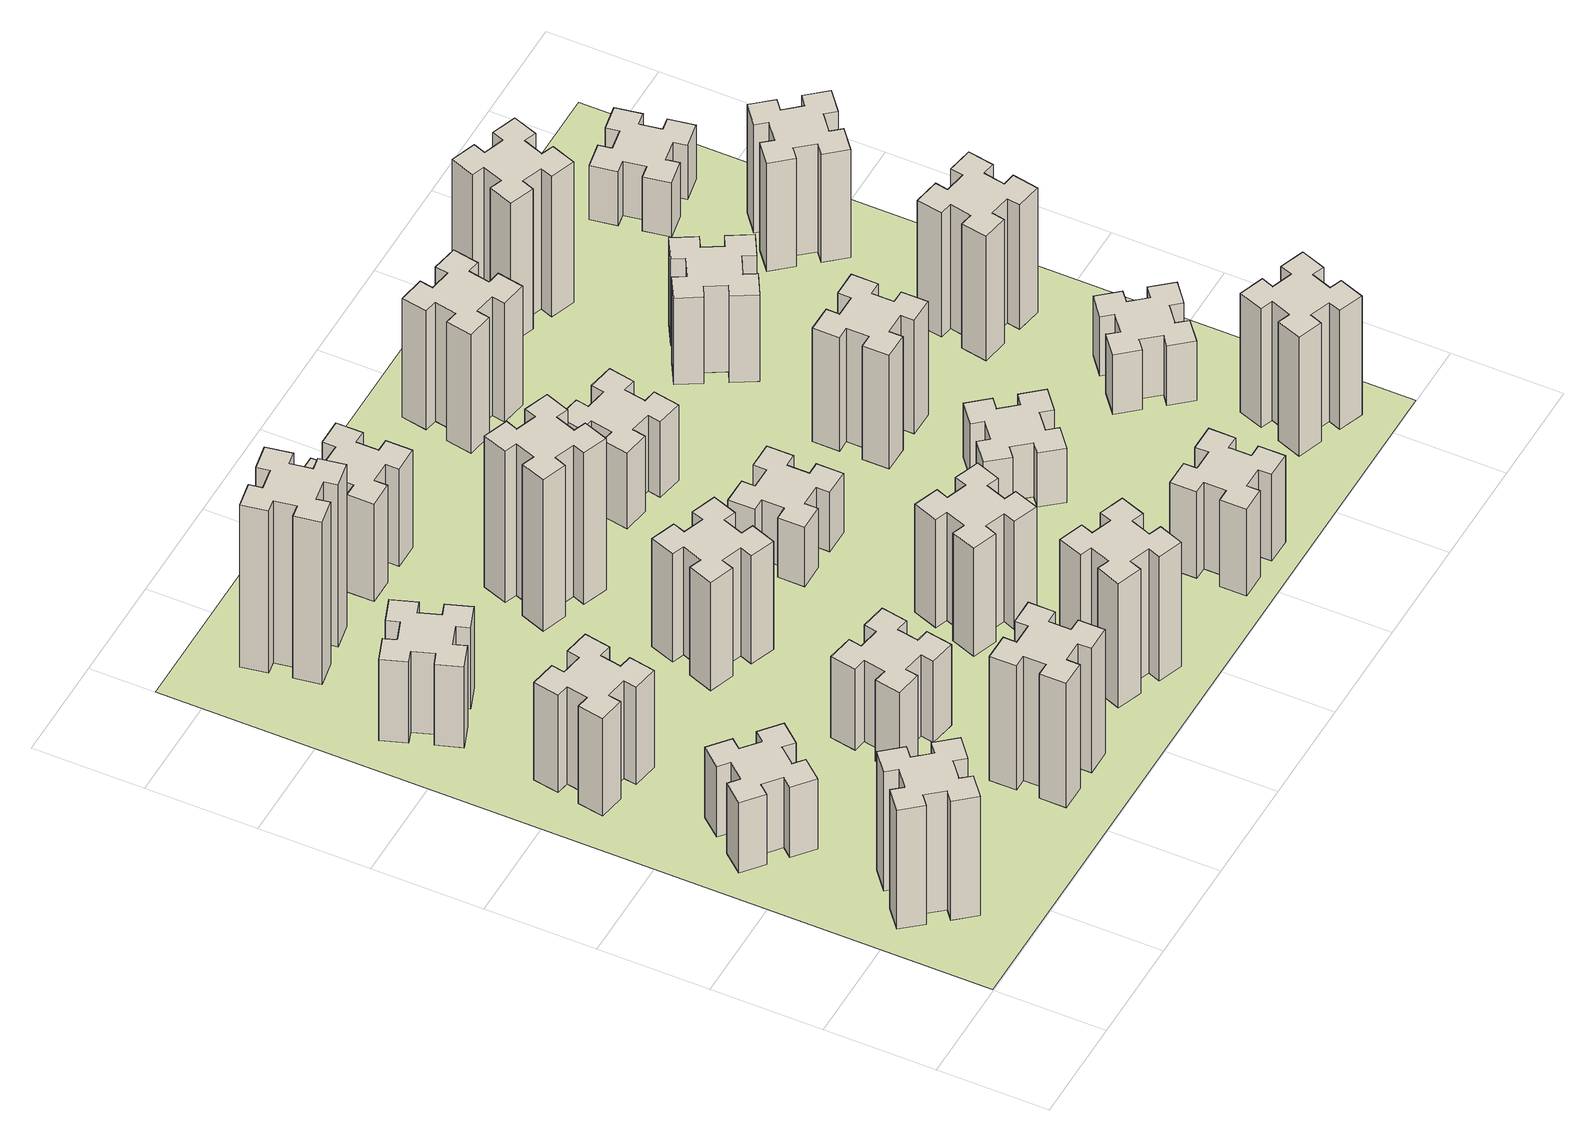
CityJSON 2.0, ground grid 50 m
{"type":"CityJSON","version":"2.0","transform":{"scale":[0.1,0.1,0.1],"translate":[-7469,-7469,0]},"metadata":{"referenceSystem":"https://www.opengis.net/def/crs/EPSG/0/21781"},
"CityObjects":{
"building1":{"type":"Building","attributes":{"class":"1000","function":"1000","usage":"1000","yearOfConstruction":2016,"roofType":"1000","measuredHeight":66,"storeysAboveGround":30,"storeysBelowGround":0},"geometry":[{"type":"Solid","lod":"1","boundaries":[[[[0,1,2,3,4,5,6,7,8,9,10,11,12,13,14,15,16,17,18,19]],[[17,16,20,21]],[[16,15,22,20]],[[15,14,23,22]],[[14,13,24,23]],[[13,12,25,24]],[[12,11,26,25]],[[11,10,27,26]],[[10,9,28,27]],[[9,8,29,28]],[[8,7,30,29]],[[7,6,31,30]],[[6,5,32,31]],[[5,4,33,32]],[[4,3,34,33]],[[3,2,35,34]],[[2,1,36,35]],[[1,0,37,36]],[[0,19,38,37]],[[19,18,39,38]],[[18,17,21,39]],[[24,25,26,27,28,29,30,31,32,33,34,35,36,37,38,39,21,20,22,23]]]]}]},
"building2":{"type":"Building","attributes":{"class":"1000","function":"1000","usage":"1000","yearOfConstruction":2016,"roofType":"1000","measuredHeight":39,"storeysAboveGround":30,"storeysBelowGround":0},"geometry":[{"type":"Solid","lod":"1","boundaries":[[[[40,41,42,43,44,45,46,47,48,49,50,51,52,53,54,55,56,57,58,59]],[[57,56,60,61]],[[56,55,62,60]],[[55,54,63,62]],[[54,53,64,63]],[[53,52,65,64]],[[52,51,66,65]],[[51,50,67,66]],[[50,49,68,67]],[[49,48,69,68]],[[48,47,70,69]],[[47,46,71,70]],[[46,45,72,71]],[[45,44,73,72]],[[44,43,74,73]],[[43,42,75,74]],[[42,41,76,75]],[[41,40,77,76]],[[40,59,78,77]],[[59,58,79,78]],[[58,57,61,79]],[[64,65,66,67,68,69,70,71,72,73,74,75,76,77,78,79,61,60,62,63]]]]}]},
"building3":{"type":"Building","attributes":{"class":"1000","function":"1000","usage":"1000","yearOfConstruction":2016,"roofType":"1000","measuredHeight":54,"storeysAboveGround":30,"storeysBelowGround":0},"geometry":[{"type":"Solid","lod":"1","boundaries":[[[[80,81,82,83,84,85,86,87,88,89,90,91,92,93,94,95,96,97,98,99]],[[97,96,100,101]],[[96,95,102,100]],[[95,94,103,102]],[[94,93,104,103]],[[93,92,105,104]],[[92,91,106,105]],[[91,90,107,106]],[[90,89,108,107]],[[89,88,109,108]],[[88,87,110,109]],[[87,86,111,110]],[[86,85,112,111]],[[85,84,113,112]],[[84,83,114,113]],[[83,82,115,114]],[[82,81,116,115]],[[81,80,117,116]],[[80,99,118,117]],[[99,98,119,118]],[[98,97,101,119]],[[104,105,106,107,108,109,110,111,112,113,114,115,116,117,118,119,101,100,102,103]]]]}]},
"building4":{"type":"Building","attributes":{"class":"1000","function":"1000","usage":"1000","yearOfConstruction":2016,"roofType":"1000","measuredHeight":45,"storeysAboveGround":30,"storeysBelowGround":0},"geometry":[{"type":"Solid","lod":"1","boundaries":[[[[120,121,122,123,124,125,126,127,128,129,130,131,132,133,134,135,136,137,138,139]],[[137,136,140,141]],[[136,135,142,140]],[[135,134,143,142]],[[134,133,144,143]],[[133,132,145,144]],[[132,131,146,145]],[[131,130,147,146]],[[130,129,148,147]],[[129,128,149,148]],[[128,127,150,149]],[[127,126,151,150]],[[126,125,152,151]],[[125,124,153,152]],[[124,123,154,153]],[[123,122,155,154]],[[122,121,156,155]],[[121,120,157,156]],[[120,139,158,157]],[[139,138,159,158]],[[138,137,141,159]],[[144,145,146,147,148,149,150,151,152,153,154,155,156,157,158,159,141,140,142,143]]]]}]},
"building5":{"type":"Building","attributes":{"class":"1000","function":"1000","usage":"1000","yearOfConstruction":2016,"roofType":"1000","measuredHeight":69,"storeysAboveGround":30,"storeysBelowGround":0},"geometry":[{"type":"Solid","lod":"1","boundaries":[[[[160,161,162,163,164,165,166,167,168,169,170,171,172,173,174,175,176,177,178,179]],[[177,176,180,181]],[[176,175,182,180]],[[175,174,183,182]],[[174,173,184,183]],[[173,172,185,184]],[[172,171,186,185]],[[171,170,187,186]],[[170,169,188,187]],[[169,168,189,188]],[[168,167,190,189]],[[167,166,191,190]],[[166,165,192,191]],[[165,164,193,192]],[[164,163,194,193]],[[163,162,195,194]],[[162,161,196,195]],[[161,160,197,196]],[[160,179,198,197]],[[179,178,199,198]],[[178,177,181,199]],[[184,185,186,187,188,189,190,191,192,193,194,195,196,197,198,199,181,180,182,183]]]]}]},
"building6":{"type":"Building","attributes":{"class":"1000","function":"1000","usage":"1000","yearOfConstruction":2016,"roofType":"1000","measuredHeight":45,"storeysAboveGround":30,"storeysBelowGround":0},"geometry":[{"type":"Solid","lod":"1","boundaries":[[[[200,201,202,203,204,205,206,207,208,209,210,211,212,213,214,215,216,217,218,219]],[[217,216,220,221]],[[216,215,222,220]],[[215,214,223,222]],[[214,213,224,223]],[[213,212,225,224]],[[212,211,226,225]],[[211,210,227,226]],[[210,209,228,227]],[[209,208,229,228]],[[208,207,230,229]],[[207,206,231,230]],[[206,205,232,231]],[[205,204,233,232]],[[204,203,234,233]],[[203,202,235,234]],[[202,201,236,235]],[[201,200,237,236]],[[200,219,238,237]],[[219,218,239,238]],[[218,217,221,239]],[[224,225,226,227,228,229,230,231,232,233,234,235,236,237,238,239,221,220,222,223]]]]}]},
"building7":{"type":"Building","attributes":{"class":"1000","function":"1000","usage":"1000","yearOfConstruction":2016,"roofType":"1000","measuredHeight":90,"storeysAboveGround":30,"storeysBelowGround":0},"geometry":[{"type":"Solid","lod":"1","boundaries":[[[[240,241,242,243,244,245,246,247,248,249,250,251,252,253,254,255,256,257,258,259]],[[257,256,260,261]],[[256,255,262,260]],[[255,254,263,262]],[[254,253,264,263]],[[253,252,265,264]],[[252,251,266,265]],[[251,250,267,266]],[[250,249,268,267]],[[249,248,269,268]],[[248,247,270,269]],[[247,246,271,270]],[[246,245,272,271]],[[245,244,273,272]],[[244,243,274,273]],[[243,242,275,274]],[[242,241,276,275]],[[241,240,277,276]],[[240,259,278,277]],[[259,258,279,278]],[[258,257,261,279]],[[264,265,266,267,268,269,270,271,272,273,274,275,276,277,278,279,261,260,262,263]]]]}]},
"building8":{"type":"Building","attributes":{"class":"1000","function":"1000","usage":"1000","yearOfConstruction":2016,"roofType":"1000","measuredHeight":60,"storeysAboveGround":30,"storeysBelowGround":0},"geometry":[{"type":"Solid","lod":"1","boundaries":[[[[280,281,282,283,284,285,286,287,288,289,290,291,292,293,294,295,296,297,298,299]],[[297,296,300,301]],[[296,295,302,300]],[[295,294,303,302]],[[294,293,304,303]],[[293,292,305,304]],[[292,291,306,305]],[[291,290,307,306]],[[290,289,308,307]],[[289,288,309,308]],[[288,287,310,309]],[[287,286,311,310]],[[286,285,312,311]],[[285,284,313,312]],[[284,283,314,313]],[[283,282,315,314]],[[282,281,316,315]],[[281,280,317,316]],[[280,299,318,317]],[[299,298,319,318]],[[298,297,301,319]],[[304,305,306,307,308,309,310,311,312,313,314,315,316,317,318,319,301,300,302,303]]]]}]},
"building9":{"type":"Building","attributes":{"class":"1000","function":"1000","usage":"1000","yearOfConstruction":2016,"roofType":"1000","measuredHeight":69,"storeysAboveGround":30,"storeysBelowGround":0},"geometry":[{"type":"Solid","lod":"1","boundaries":[[[[320,321,322,323,324,325,326,327,328,329,330,331,332,333,334,335,336,337,338,339]],[[337,336,340,341]],[[336,335,342,340]],[[335,334,343,342]],[[334,333,344,343]],[[333,332,345,344]],[[332,331,346,345]],[[331,330,347,346]],[[330,329,348,347]],[[329,328,349,348]],[[328,327,350,349]],[[327,326,351,350]],[[326,325,352,351]],[[325,324,353,352]],[[324,323,354,353]],[[323,322,355,354]],[[322,321,356,355]],[[321,320,357,356]],[[320,339,358,357]],[[339,338,359,358]],[[338,337,341,359]],[[344,345,346,347,348,349,350,351,352,353,354,355,356,357,358,359,341,340,342,343]]]]}]},
"building10":{"type":"Building","attributes":{"class":"1000","function":"1000","usage":"1000","yearOfConstruction":2016,"roofType":"1000","measuredHeight":84,"storeysAboveGround":30,"storeysBelowGround":0},"geometry":[{"type":"Solid","lod":"1","boundaries":[[[[360,361,362,363,364,365,366,367,368,369,370,371,372,373,374,375,376,377,378,379]],[[377,376,380,381]],[[376,375,382,380]],[[375,374,383,382]],[[374,373,384,383]],[[373,372,385,384]],[[372,371,386,385]],[[371,370,387,386]],[[370,369,388,387]],[[369,368,389,388]],[[368,367,390,389]],[[367,366,391,390]],[[366,365,392,391]],[[365,364,393,392]],[[364,363,394,393]],[[363,362,395,394]],[[362,361,396,395]],[[361,360,397,396]],[[360,379,398,397]],[[379,378,399,398]],[[378,377,381,399]],[[384,385,386,387,388,389,390,391,392,393,394,395,396,397,398,399,381,380,382,383]]]]}]},
"building11":{"type":"Building","attributes":{"class":"1000","function":"1000","usage":"1000","yearOfConstruction":2016,"roofType":"1000","measuredHeight":54,"storeysAboveGround":30,"storeysBelowGround":0},"geometry":[{"type":"Solid","lod":"1","boundaries":[[[[400,401,402,403,404,405,406,407,408,409,410,411,412,413,414,415,416,417,418,419]],[[417,416,420,421]],[[416,415,422,420]],[[415,414,423,422]],[[414,413,424,423]],[[413,412,425,424]],[[412,411,426,425]],[[411,410,427,426]],[[410,409,428,427]],[[409,408,429,428]],[[408,407,430,429]],[[407,406,431,430]],[[406,405,432,431]],[[405,404,433,432]],[[404,403,434,433]],[[403,402,435,434]],[[402,401,436,435]],[[401,400,437,436]],[[400,419,438,437]],[[419,418,439,438]],[[418,417,421,439]],[[424,425,426,427,428,429,430,431,432,433,434,435,436,437,438,439,421,420,422,423]]]]}]},
"building12":{"type":"Building","attributes":{"class":"1000","function":"1000","usage":"1000","yearOfConstruction":2016,"roofType":"1000","measuredHeight":60,"storeysAboveGround":30,"storeysBelowGround":0},"geometry":[{"type":"Solid","lod":"1","boundaries":[[[[440,441,442,443,444,445,446,447,448,449,450,451,452,453,454,455,456,457,458,459]],[[457,456,460,461]],[[456,455,462,460]],[[455,454,463,462]],[[454,453,464,463]],[[453,452,465,464]],[[452,451,466,465]],[[451,450,467,466]],[[450,449,468,467]],[[449,448,469,468]],[[448,447,470,469]],[[447,446,471,470]],[[446,445,472,471]],[[445,444,473,472]],[[444,443,474,473]],[[443,442,475,474]],[[442,441,476,475]],[[441,440,477,476]],[[440,459,478,477]],[[459,458,479,478]],[[458,457,461,479]],[[464,465,466,467,468,469,470,471,472,473,474,475,476,477,478,479,461,460,462,463]]]]}]},
"building13":{"type":"Building","attributes":{"class":"1000","function":"1000","usage":"1000","yearOfConstruction":2016,"roofType":"1000","measuredHeight":33,"storeysAboveGround":30,"storeysBelowGround":0},"geometry":[{"type":"Solid","lod":"1","boundaries":[[[[480,481,482,483,484,485,486,487,488,489,490,491,492,493,494,495,496,497,498,499]],[[497,496,500,501]],[[496,495,502,500]],[[495,494,503,502]],[[494,493,504,503]],[[493,492,505,504]],[[492,491,506,505]],[[491,490,507,506]],[[490,489,508,507]],[[489,488,509,508]],[[488,487,510,509]],[[487,486,511,510]],[[486,485,512,511]],[[485,484,513,512]],[[484,483,514,513]],[[483,482,515,514]],[[482,481,516,515]],[[481,480,517,516]],[[480,499,518,517]],[[499,498,519,518]],[[498,497,501,519]],[[504,505,506,507,508,509,510,511,512,513,514,515,516,517,518,519,501,500,502,503]]]]}]},
"building14":{"type":"Building","attributes":{"class":"1000","function":"1000","usage":"1000","yearOfConstruction":2016,"roofType":"1000","measuredHeight":42,"storeysAboveGround":30,"storeysBelowGround":0},"geometry":[{"type":"Solid","lod":"1","boundaries":[[[[520,521,522,523,524,525,526,527,528,529,530,531,532,533,534,535,536,537,538,539]],[[537,536,540,541]],[[536,535,542,540]],[[535,534,543,542]],[[534,533,544,543]],[[533,532,545,544]],[[532,531,546,545]],[[531,530,547,546]],[[530,529,548,547]],[[529,528,549,548]],[[528,527,550,549]],[[527,526,551,550]],[[526,525,552,551]],[[525,524,553,552]],[[524,523,554,553]],[[523,522,555,554]],[[522,521,556,555]],[[521,520,557,556]],[[520,539,558,557]],[[539,538,559,558]],[[538,537,541,559]],[[544,545,546,547,548,549,550,551,552,553,554,555,556,557,558,559,541,540,542,543]]]]}]},
"building15":{"type":"Building","attributes":{"class":"1000","function":"1000","usage":"1000","yearOfConstruction":2016,"roofType":"1000","measuredHeight":48,"storeysAboveGround":30,"storeysBelowGround":0},"geometry":[{"type":"Solid","lod":"1","boundaries":[[[[560,561,562,563,564,565,566,567,568,569,570,571,572,573,574,575,576,577,578,579]],[[577,576,580,581]],[[576,575,582,580]],[[575,574,583,582]],[[574,573,584,583]],[[573,572,585,584]],[[572,571,586,585]],[[571,570,587,586]],[[570,569,588,587]],[[569,568,589,588]],[[568,567,590,589]],[[567,566,591,590]],[[566,565,592,591]],[[565,564,593,592]],[[564,563,594,593]],[[563,562,595,594]],[[562,561,596,595]],[[561,560,597,596]],[[560,579,598,597]],[[579,578,599,598]],[[578,577,581,599]],[[584,585,586,587,588,589,590,591,592,593,594,595,596,597,598,599,581,580,582,583]]]]}]},
"building16":{"type":"Building","attributes":{"class":"1000","function":"1000","usage":"1000","yearOfConstruction":2016,"roofType":"1000","measuredHeight":66,"storeysAboveGround":30,"storeysBelowGround":0},"geometry":[{"type":"Solid","lod":"1","boundaries":[[[[600,601,602,603,604,605,606,607,608,609,610,611,612,613,614,615,616,617,618,619]],[[617,616,620,621]],[[616,615,622,620]],[[615,614,623,622]],[[614,613,624,623]],[[613,612,625,624]],[[612,611,626,625]],[[611,610,627,626]],[[610,609,628,627]],[[609,608,629,628]],[[608,607,630,629]],[[607,606,631,630]],[[606,605,632,631]],[[605,604,633,632]],[[604,603,634,633]],[[603,602,635,634]],[[602,601,636,635]],[[601,600,637,636]],[[600,619,638,637]],[[619,618,639,638]],[[618,617,621,639]],[[624,625,626,627,628,629,630,631,632,633,634,635,636,637,638,639,621,620,622,623]]]]}]},
"building17":{"type":"Building","attributes":{"class":"1000","function":"1000","usage":"1000","yearOfConstruction":2016,"roofType":"1000","measuredHeight":30,"storeysAboveGround":30,"storeysBelowGround":0},"geometry":[{"type":"Solid","lod":"1","boundaries":[[[[640,641,642,643,644,645,646,647,648,649,650,651,652,653,654,655,656,657,658,659]],[[657,656,660,661]],[[656,655,662,660]],[[655,654,663,662]],[[654,653,664,663]],[[653,652,665,664]],[[652,651,666,665]],[[651,650,667,666]],[[650,649,668,667]],[[649,648,669,668]],[[648,647,670,669]],[[647,646,671,670]],[[646,645,672,671]],[[645,644,673,672]],[[644,643,674,673]],[[643,642,675,674]],[[642,641,676,675]],[[641,640,677,676]],[[640,659,678,677]],[[659,658,679,678]],[[658,657,661,679]],[[664,665,666,667,668,669,670,671,672,673,674,675,676,677,678,679,661,660,662,663]]]]}]},
"building18":{"type":"Building","attributes":{"class":"1000","function":"1000","usage":"1000","yearOfConstruction":2016,"roofType":"1000","measuredHeight":63,"storeysAboveGround":30,"storeysBelowGround":0},"geometry":[{"type":"Solid","lod":"1","boundaries":[[[[680,681,682,683,684,685,686,687,688,689,690,691,692,693,694,695,696,697,698,699]],[[697,696,700,701]],[[696,695,702,700]],[[695,694,703,702]],[[694,693,704,703]],[[693,692,705,704]],[[692,691,706,705]],[[691,690,707,706]],[[690,689,708,707]],[[689,688,709,708]],[[688,687,710,709]],[[687,686,711,710]],[[686,685,712,711]],[[685,684,713,712]],[[684,683,714,713]],[[683,682,715,714]],[[682,681,716,715]],[[681,680,717,716]],[[680,699,718,717]],[[699,698,719,718]],[[698,697,701,719]],[[704,705,706,707,708,709,710,711,712,713,714,715,716,717,718,719,701,700,702,703]]]]}]},
"building19":{"type":"Building","attributes":{"class":"1000","function":"1000","usage":"1000","yearOfConstruction":2016,"roofType":"1000","measuredHeight":48,"storeysAboveGround":30,"storeysBelowGround":0},"geometry":[{"type":"Solid","lod":"1","boundaries":[[[[720,721,722,723,724,725,726,727,728,729,730,731,732,733,734,735,736,737,738,739]],[[737,736,740,741]],[[736,735,742,740]],[[735,734,743,742]],[[734,733,744,743]],[[733,732,745,744]],[[732,731,746,745]],[[731,730,747,746]],[[730,729,748,747]],[[729,728,749,748]],[[728,727,750,749]],[[727,726,751,750]],[[726,725,752,751]],[[725,724,753,752]],[[724,723,754,753]],[[723,722,755,754]],[[722,721,756,755]],[[721,720,757,756]],[[720,739,758,757]],[[739,738,759,758]],[[738,737,741,759]],[[744,745,746,747,748,749,750,751,752,753,754,755,756,757,758,759,741,740,742,743]]]]}]},
"building20":{"type":"Building","attributes":{"class":"1000","function":"1000","usage":"1000","yearOfConstruction":2016,"roofType":"1000","measuredHeight":66,"storeysAboveGround":30,"storeysBelowGround":0},"geometry":[{"type":"Solid","lod":"1","boundaries":[[[[760,761,762,763,764,765,766,767,768,769,770,771,772,773,774,775,776,777,778,779]],[[777,776,780,781]],[[776,775,782,780]],[[775,774,783,782]],[[774,773,784,783]],[[773,772,785,784]],[[772,771,786,785]],[[771,770,787,786]],[[770,769,788,787]],[[769,768,789,788]],[[768,767,790,789]],[[767,766,791,790]],[[766,765,792,791]],[[765,764,793,792]],[[764,763,794,793]],[[763,762,795,794]],[[762,761,796,795]],[[761,760,797,796]],[[760,779,798,797]],[[779,778,799,798]],[[778,777,781,799]],[[784,785,786,787,788,789,790,791,792,793,794,795,796,797,798,799,781,780,782,783]]]]}]},
"building21":{"type":"Building","attributes":{"class":"1000","function":"1000","usage":"1000","yearOfConstruction":2016,"roofType":"1000","measuredHeight":78,"storeysAboveGround":30,"storeysBelowGround":0},"geometry":[{"type":"Solid","lod":"1","boundaries":[[[[800,801,802,803,804,805,806,807,808,809,810,811,812,813,814,815,816,817,818,819]],[[817,816,820,821]],[[816,815,822,820]],[[815,814,823,822]],[[814,813,824,823]],[[813,812,825,824]],[[812,811,826,825]],[[811,810,827,826]],[[810,809,828,827]],[[809,808,829,828]],[[808,807,830,829]],[[807,806,831,830]],[[806,805,832,831]],[[805,804,833,832]],[[804,803,834,833]],[[803,802,835,834]],[[802,801,836,835]],[[801,800,837,836]],[[800,819,838,837]],[[819,818,839,838]],[[818,817,821,839]],[[824,825,826,827,828,829,830,831,832,833,834,835,836,837,838,839,821,820,822,823]]]]}]},
"building22":{"type":"Building","attributes":{"class":"1000","function":"1000","usage":"1000","yearOfConstruction":2016,"roofType":"1000","measuredHeight":33,"storeysAboveGround":30,"storeysBelowGround":0},"geometry":[{"type":"Solid","lod":"1","boundaries":[[[[840,841,842,843,844,845,846,847,848,849,850,851,852,853,854,855,856,857,858,859]],[[857,856,860,861]],[[856,855,862,860]],[[855,854,863,862]],[[854,853,864,863]],[[853,852,865,864]],[[852,851,866,865]],[[851,850,867,866]],[[850,849,868,867]],[[849,848,869,868]],[[848,847,870,869]],[[847,846,871,870]],[[846,845,872,871]],[[845,844,873,872]],[[844,843,874,873]],[[843,842,875,874]],[[842,841,876,875]],[[841,840,877,876]],[[840,859,878,877]],[[859,858,879,878]],[[858,857,861,879]],[[864,865,866,867,868,869,870,871,872,873,874,875,876,877,878,879,861,860,862,863]]]]}]},
"building23":{"type":"Building","attributes":{"class":"1000","function":"1000","usage":"1000","yearOfConstruction":2016,"roofType":"1000","measuredHeight":69,"storeysAboveGround":30,"storeysBelowGround":0},"geometry":[{"type":"Solid","lod":"1","boundaries":[[[[880,881,882,883,884,885,886,887,888,889,890,891,892,893,894,895,896,897,898,899]],[[897,896,900,901]],[[896,895,902,900]],[[895,894,903,902]],[[894,893,904,903]],[[893,892,905,904]],[[892,891,906,905]],[[891,890,907,906]],[[890,889,908,907]],[[889,888,909,908]],[[888,887,910,909]],[[887,886,911,910]],[[886,885,912,911]],[[885,884,913,912]],[[884,883,914,913]],[[883,882,915,914]],[[882,881,916,915]],[[881,880,917,916]],[[880,899,918,917]],[[899,898,919,918]],[[898,897,901,919]],[[904,905,906,907,908,909,910,911,912,913,914,915,916,917,918,919,901,900,902,903]]]]}]},
"building24":{"type":"Building","attributes":{"class":"1000","function":"1000","usage":"1000","yearOfConstruction":2016,"roofType":"1000","measuredHeight":60,"storeysAboveGround":30,"storeysBelowGround":0},"geometry":[{"type":"Solid","lod":"1","boundaries":[[[[920,921,922,923,924,925,926,927,928,929,930,931,932,933,934,935,936,937,938,939]],[[937,936,940,941]],[[936,935,942,940]],[[935,934,943,942]],[[934,933,944,943]],[[933,932,945,944]],[[932,931,946,945]],[[931,930,947,946]],[[930,929,948,947]],[[929,928,949,948]],[[928,927,950,949]],[[927,926,951,950]],[[926,925,952,951]],[[925,924,953,952]],[[924,923,954,953]],[[923,922,955,954]],[[922,921,956,955]],[[921,920,957,956]],[[920,939,958,957]],[[939,938,959,958]],[[938,937,941,959]],[[944,945,946,947,948,949,950,951,952,953,954,955,956,957,958,959,941,940,942,943]]]]}]},
"building25":{"type":"Building","attributes":{"class":"1000","function":"1000","usage":"1000","yearOfConstruction":2016,"roofType":"1000","measuredHeight":30,"storeysAboveGround":30,"storeysBelowGround":0},"geometry":[{"type":"Solid","lod":"1","boundaries":[[[[960,961,962,963,964,965,966,967,968,969,970,971,972,973,974,975,976,977,978,979]],[[977,976,980,981]],[[976,975,982,980]],[[975,974,983,982]],[[974,973,984,983]],[[973,972,985,984]],[[972,971,986,985]],[[971,970,987,986]],[[970,969,988,987]],[[969,968,989,988]],[[968,967,990,989]],[[967,966,991,990]],[[966,965,992,991]],[[965,964,993,992]],[[964,963,994,993]],[[963,962,995,994]],[[962,961,996,995]],[[961,960,997,996]],[[960,979,998,997]],[[979,978,999,998]],[[978,977,981,999]],[[984,985,986,987,988,989,990,991,992,993,994,995,996,997,998,999,981,980,982,983]]]]}]},
"landuse1":{"type":"LandUse","attributes":{"name":"plot1","function":"1010"},"geometry":[{"type":"MultiSurface","lod":"1","boundaries":[[[1000,1001,1002,1003]]]}]}
},
"vertices":[
[343,592,0],[266,527,0],[228,573,0],[136,496,0],[213,404,0],[259,443,0],[323,366,0],[277,328,0],[354,236,0],[446,313,0],[408,359,0],[484,423,0],[523,377,0],[615,454,0],[538,546,0],[492,508,0],[427,584,0],[473,623,0],[396,715,0],[304,638,0],[427,584,660],[473,623,660],[492,508,660],[538,546,660],[615,454,660],[523,377,660],[484,423,660],[408,359,660],[446,313,660],[354,236,660],[277,328,660],[323,366,660],[259,443,660],[213,404,660],[136,496,660],[228,573,660],[266,527,660],[343,592,660],[304,638,660],[396,715,660],
[323,1324,0],[259,1248,0],[213,1286,0],[136,1194,0],[228,1117,0],[266,1163,0],[343,1099,0],[304,1053,0],[396,976,0],[473,1068,0],[427,1106,0],[492,1183,0],[538,1144,0],[615,1236,0],[523,1313,0],[484,1267,0],[408,1332,0],[446,1378,0],[354,1455,0],[277,1363,0],[408,1332,390],[446,1378,390],[484,1267,390],[523,1313,390],[615,1236,390],[538,1144,390],[492,1183,390],[427,1106,390],[473,1068,390],[396,976,390],[304,1053,390],[343,1099,390],[266,1163,390],[228,1117,390],[136,1194,390],[213,1286,390],[259,1248,390],[323,1324,390],[277,1363,390],[354,1455,390],
[276,2024,0],[258,1925,0],[199,1936,0],[178,1817,0],[297,1797,0],[307,1856,0],[405,1838,0],[395,1779,0],[513,1758,0],[534,1877,0],[475,1887,0],[492,1985,0],[551,1975,0],[572,2093,0],[454,2114,0],[444,2055,0],[345,2072,0],[356,2131,0],[237,2152,0],[217,2034,0],[345,2072,540],[356,2131,540],[444,2055,540],[454,2114,540],[572,2093,540],[551,1975,540],[492,1985,540],[475,1887,540],[534,1877,540],[513,1758,540],[395,1779,540],[405,1838,540],[307,1856,540],[297,1797,540],[178,1817,540],[199,1936,540],[258,1925,540],[276,2024,540],[217,2034,540],[237,2152,540],
[255,2705,0],[289,2611,0],[233,2590,0],[274,2477,0],[387,2519,0],[366,2575,0],[460,2609,0],[480,2553,0],[593,2594,0],[552,2707,0],[496,2686,0],[462,2780,0],[518,2800,0],[477,2913,0],[364,2872,0],[385,2816,0],[291,2782,0],[270,2838,0],[157,2797,0],[199,2684,0],[291,2782,450],[270,2838,450],[385,2816,450],[364,2872,450],[477,2913,450],[518,2800,450],[462,2780,450],[496,2686,450],[552,2707,450],[593,2594,450],[480,2553,450],[460,2609,450],[366,2575,450],[387,2519,450],[274,2477,450],[233,2590,450],[289,2611,450],[255,2705,450],[199,2684,450],[157,2797,450],
[1105,425,0],[1105,325,0],[1045,325,0],[1045,205,0],[1165,205,0],[1165,265,0],[1265,265,0],[1265,205,0],[1385,205,0],[1385,325,0],[1325,325,0],[1325,425,0],[1385,425,0],[1385,545,0],[1265,545,0],[1265,485,0],[1165,485,0],[1165,545,0],[1045,545,0],[1045,425,0],[1165,485,690],[1165,545,690],[1265,485,690],[1265,545,690],[1385,545,690],[1385,425,690],[1325,425,690],[1325,325,690],[1385,325,690],[1385,205,690],[1265,205,690],[1265,265,690],[1165,265,690],[1165,205,690],[1045,205,690],[1045,325,690],[1105,325,690],[1105,425,690],[1045,425,690],[1045,545,690],
[1047,916,0],[1145,898,0],[1135,839,0],[1253,818,0],[1274,937,0],[1215,947,0],[1232,1045,0],[1291,1035,0],[1312,1153,0],[1194,1174,0],[1184,1115,0],[1085,1132,0],[1096,1191,0],[977,1212,0],[957,1094,0],[1016,1084,0],[998,985,0],[939,996,0],[918,877,0],[1037,857,0],[998,985,450],[939,996,450],[1016,1084,450],[957,1094,450],[977,1212,450],[1096,1191,450],[1085,1132,450],[1184,1115,450],[1194,1174,450],[1312,1153,450],[1291,1035,450],[1232,1045,450],[1215,947,450],[1274,937,450],[1253,818,450],[1135,839,450],[1145,898,450],[1047,916,450],[1037,857,450],[918,877,450],
[445,3218,0],[544,3236,0],[554,3177,0],[672,3197,0],[651,3316,0],[592,3305,0],[575,3404,0],[634,3414,0],[613,3532,0],[495,3511,0],[505,3452,0],[407,3435,0],[397,3494,0],[278,3473,0],[299,3355,0],[358,3365,0],[376,3267,0],[317,3257,0],[337,3138,0],[456,3159,0],[376,3267,900],[317,3257,900],[358,3365,900],[299,3355,900],[278,3473,900],[397,3494,900],[407,3435,900],[505,3452,900],[495,3511,900],[613,3532,900],[634,3414,900],[575,3404,900],[592,3305,900],[651,3316,900],[672,3197,900],[554,3177,900],[544,3236,900],[445,3218,900],[456,3159,900],[337,3138,900],
[1300,1942,0],[1206,1976,0],[1227,2032,0],[1114,2073,0],[1073,1960,0],[1129,1940,0],[1095,1846,0],[1039,1867,0],[997,1754,0],[1110,1713,0],[1131,1769,0],[1225,1735,0],[1204,1679,0],[1317,1637,0],[1358,1750,0],[1302,1771,0],[1336,1865,0],[1392,1844,0],[1433,1957,0],[1320,1998,0],[1336,1865,600],[1392,1844,600],[1302,1771,600],[1358,1750,600],[1317,1637,600],[1204,1679,600],[1225,1735,600],[1131,1769,600],[1110,1713,600],[997,1754,600],[1039,1867,600],[1095,1846,600],[1129,1940,600],[1073,1960,600],[1114,2073,600],[1227,2032,600],[1206,1976,600],[1300,1942,600],[1320,1998,600],[1433,1957,600],
[1769,460,0],[1735,366,0],[1679,387,0],[1637,274,0],[1750,233,0],[1771,289,0],[1865,255,0],[1844,199,0],[1957,157,0],[1998,270,0],[1942,291,0],[1976,385,0],[2032,364,0],[2073,477,0],[1960,518,0],[1940,462,0],[1846,496,0],[1867,552,0],[1754,593,0],[1713,480,0],[1846,496,690],[1867,552,690],[1940,462,690],[1960,518,690],[2073,477,690],[2032,364,690],[1976,385,690],[1942,291,690],[1998,270,690],[1957,157,690],[1844,199,690],[1865,255,690],[1771,289,690],[1750,233,690],[1637,274,690],[1679,387,690],[1735,366,690],[1769,460,690],[1713,480,690],[1754,593,690],
[1300,2682,0],[1206,2716,0],[1227,2772,0],[1114,2813,0],[1073,2700,0],[1129,2680,0],[1095,2586,0],[1039,2607,0],[997,2494,0],[1110,2453,0],[1131,2509,0],[1225,2475,0],[1204,2419,0],[1317,2377,0],[1358,2490,0],[1302,2511,0],[1336,2605,0],[1392,2584,0],[1433,2697,0],[1320,2738,0],[1336,2605,840],[1392,2584,840],[1302,2511,840],[1358,2490,840],[1317,2377,840],[1204,2419,840],[1225,2475,840],[1131,2509,840],[1110,2453,840],[997,2494,840],[1039,2607,840],[1095,2586,840],[1129,2680,840],[1073,2700,840],[1114,2813,840],[1227,2772,840],[1206,2716,840],[1300,2682,840],[1320,2738,840],[1433,2697,840],
[1065,3445,0],[965,3445,0],[965,3505,0],[845,3505,0],[845,3385,0],[905,3385,0],[905,3285,0],[845,3285,0],[845,3165,0],[965,3165,0],[965,3225,0],[1065,3225,0],[1065,3165,0],[1185,3165,0],[1185,3285,0],[1125,3285,0],[1125,3385,0],[1185,3385,0],[1185,3505,0],[1065,3505,0],[1125,3385,540],[1185,3385,540],[1125,3285,540],[1185,3285,540],[1185,3165,540],[1065,3165,540],[1065,3225,540],[965,3225,540],[965,3165,540],[845,3165,540],[845,3285,540],[905,3285,540],[905,3385,540],[845,3385,540],[845,3505,540],[965,3505,540],[965,3445,540],[1065,3445,540],[1065,3505,540],[1185,3505,540],
[1771,929,0],[1865,895,0],[1844,839,0],[1957,797,0],[1998,910,0],[1942,931,0],[1976,1025,0],[2032,1004,0],[2073,1117,0],[1960,1158,0],[1940,1102,0],[1846,1136,0],[1867,1192,0],[1754,1233,0],[1713,1120,0],[1769,1100,0],[1735,1006,0],[1679,1027,0],[1637,914,0],[1750,873,0],[1735,1006,600],[1679,1027,600],[1769,1100,600],[1713,1120,600],[1754,1233,600],[1867,1192,600],[1846,1136,600],[1940,1102,600],[1960,1158,600],[2073,1117,600],[2032,1004,600],[1976,1025,600],[1942,931,600],[1998,910,600],[1957,797,600],[1844,839,600],[1865,895,600],[1771,929,600],[1750,873,600],[1637,914,600],
[1805,1745,0],[1905,1745,0],[1905,1685,0],[2025,1685,0],[2025,1805,0],[1965,1805,0],[1965,1905,0],[2025,1905,0],[2025,2025,0],[1905,2025,0],[1905,1965,0],[1805,1965,0],[1805,2025,0],[1685,2025,0],[1685,1905,0],[1745,1905,0],[1745,1805,0],[1685,1805,0],[1685,1685,0],[1805,1685,0],[1745,1805,330],[1685,1805,330],[1745,1905,330],[1685,1905,330],[1685,2025,330],[1805,2025,330],[1805,1965,330],[1905,1965,330],[1905,2025,330],[2025,2025,330],[2025,1905,330],[1965,1905,330],[1965,1805,330],[2025,1805,330],[2025,1685,330],[1905,1685,330],[1905,1745,330],[1805,1745,330],[1805,1685,330],[1685,1685,330],
[1955,2527,0],[1972,2625,0],[2031,2615,0],[2052,2733,0],[1934,2754,0],[1924,2695,0],[1825,2712,0],[1836,2771,0],[1717,2792,0],[1697,2674,0],[1756,2664,0],[1738,2565,0],[1679,2576,0],[1658,2457,0],[1777,2437,0],[1787,2496,0],[1885,2478,0],[1875,2419,0],[1993,2398,0],[2014,2517,0],[1885,2478,420],[1875,2419,420],[1787,2496,420],[1777,2437,420],[1658,2457,420],[1679,2576,420],[1738,2565,420],[1756,2664,420],[1697,2674,420],[1717,2792,420],[1836,2771,420],[1825,2712,420],[1924,2695,420],[1934,2754,420],[2052,2733,420],[2031,2615,420],[1972,2625,420],[1955,2527,420],[2014,2517,420],[1993,2398,420],
[2485,325,0],[2485,225,0],[2425,225,0],[2425,105,0],[2545,105,0],[2545,165,0],[2645,165,0],[2645,105,0],[2765,105,0],[2765,225,0],[2705,225,0],[2705,325,0],[2765,325,0],[2765,445,0],[2645,445,0],[2645,385,0],[2545,385,0],[2545,445,0],[2425,445,0],[2425,325,0],[2545,385,480],[2545,445,480],[2645,385,480],[2645,445,480],[2765,445,480],[2765,325,480],[2705,325,480],[2705,225,480],[2765,225,480],[2765,105,480],[2645,105,480],[2645,165,480],[2545,165,480],[2545,105,480],[2425,105,480],[2425,225,480],[2485,225,480],[2485,325,480],[2425,325,480],[2425,445,480],
[2024,3435,0],[1925,3452,0],[1936,3511,0],[1817,3532,0],[1797,3414,0],[1856,3404,0],[1838,3305,0],[1779,3316,0],[1758,3197,0],[1877,3177,0],[1887,3236,0],[1985,3218,0],[1975,3159,0],[2093,3138,0],[2114,3257,0],[2055,3267,0],[2072,3365,0],[2131,3355,0],[2152,3473,0],[2034,3494,0],[2072,3365,660],[2131,3355,660],[2055,3267,660],[2114,3257,660],[2093,3138,660],[1975,3159,660],[1985,3218,660],[1887,3236,660],[1877,3177,660],[1758,3197,660],[1779,3316,660],[1838,3305,660],[1856,3404,660],[1797,3414,660],[1817,3532,660],[1936,3511,660],[1925,3452,660],[2024,3435,660],[2034,3494,660],[2152,3473,660],
[2628,1099,0],[2704,1163,0],[2743,1117,0],[2835,1194,0],[2758,1286,0],[2712,1248,0],[2647,1324,0],[2693,1363,0],[2616,1455,0],[2524,1378,0],[2563,1332,0],[2486,1267,0],[2448,1313,0],[2356,1236,0],[2433,1144,0],[2479,1183,0],[2543,1106,0],[2497,1068,0],[2574,976,0],[2666,1053,0],[2543,1106,300],[2497,1068,300],[2479,1183,300],[2433,1144,300],[2356,1236,300],[2448,1313,300],[2486,1267,300],[2563,1332,300],[2524,1378,300],[2616,1455,300],[2693,1363,300],[2647,1324,300],[2712,1248,300],[2758,1286,300],[2835,1194,300],[2743,1117,300],[2704,1163,300],[2628,1099,300],[2666,1053,300],[2574,976,300],
[2545,1745,0],[2645,1745,0],[2645,1685,0],[2765,1685,0],[2765,1805,0],[2705,1805,0],[2705,1905,0],[2765,1905,0],[2765,2025,0],[2645,2025,0],[2645,1965,0],[2545,1965,0],[2545,2025,0],[2425,2025,0],[2425,1905,0],[2485,1905,0],[2485,1805,0],[2425,1805,0],[2425,1685,0],[2545,1685,0],[2485,1805,630],[2425,1805,630],[2485,1905,630],[2425,1905,630],[2425,2025,630],[2545,2025,630],[2545,1965,630],[2645,1965,630],[2645,2025,630],[2765,2025,630],[2765,1905,630],[2705,1905,630],[2705,1805,630],[2765,1805,630],[2765,1685,630],[2645,1685,630],[2645,1745,630],[2545,1745,630],[2545,1685,630],[2425,1685,630],
[2816,2607,0],[2766,2694,0],[2818,2724,0],[2758,2828,0],[2654,2768,0],[2684,2716,0],[2597,2666,0],[2567,2718,0],[2463,2658,0],[2523,2554,0],[2575,2584,0],[2625,2497,0],[2573,2467,0],[2633,2363,0],[2737,2423,0],[2707,2475,0],[2794,2525,0],[2824,2473,0],[2928,2533,0],[2868,2637,0],[2794,2525,480],[2824,2473,480],[2707,2475,480],[2737,2423,480],[2633,2363,480],[2573,2467,480],[2625,2497,480],[2575,2584,480],[2523,2554,480],[2463,2658,480],[2567,2718,480],[2597,2666,480],[2684,2716,480],[2654,2768,480],[2758,2828,480],[2818,2724,480],[2766,2694,480],[2816,2607,480],[2868,2637,480],[2928,2533,480],
[3351,289,0],[3445,255,0],[3424,199,0],[3537,157,0],[3578,270,0],[3522,291,0],[3556,385,0],[3612,364,0],[3653,477,0],[3540,518,0],[3520,462,0],[3426,496,0],[3447,552,0],[3334,593,0],[3293,480,0],[3349,460,0],[3315,366,0],[3259,387,0],[3217,274,0],[3330,233,0],[3315,366,660],[3259,387,660],[3349,460,660],[3293,480,660],[3334,593,660],[3447,552,660],[3426,496,660],[3520,462,660],[3540,518,660],[3653,477,660],[3612,364,660],[3556,385,660],[3522,291,660],[3578,270,660],[3537,157,660],[3424,199,660],[3445,255,660],[3351,289,660],[3330,233,660],[3217,274,660],
[2511,3349,0],[2605,3315,0],[2584,3259,0],[2697,3217,0],[2738,3330,0],[2682,3351,0],[2716,3445,0],[2772,3424,0],[2813,3537,0],[2700,3578,0],[2680,3522,0],[2586,3556,0],[2607,3612,0],[2494,3653,0],[2453,3540,0],[2509,3520,0],[2475,3426,0],[2419,3447,0],[2377,3334,0],[2490,3293,0],[2475,3426,780],[2419,3447,780],[2509,3520,780],[2453,3540,780],[2494,3653,780],[2607,3612,780],[2586,3556,780],[2680,3522,780],[2700,3578,780],[2813,3537,780],[2772,3424,780],[2716,3445,780],[2682,3351,780],[2738,3330,780],[2697,3217,780],[2584,3259,780],[2605,3315,780],[2511,3349,780],[2490,3293,780],[2377,3334,780],
[3368,899,0],[3444,963,0],[3483,917,0],[3575,994,0],[3498,1086,0],[3452,1048,0],[3387,1124,0],[3433,1163,0],[3356,1255,0],[3264,1178,0],[3303,1132,0],[3226,1067,0],[3188,1113,0],[3096,1036,0],[3173,944,0],[3219,983,0],[3283,906,0],[3237,868,0],[3314,776,0],[3406,853,0],[3283,906,330],[3237,868,330],[3219,983,330],[3173,944,330],[3096,1036,330],[3188,1113,330],[3226,1067,330],[3303,1132,330],[3264,1178,330],[3356,1255,330],[3433,1163,330],[3387,1124,330],[3452,1048,330],[3498,1086,330],[3575,994,330],[3483,917,330],[3444,963,330],[3368,899,330],[3406,853,330],[3314,776,330],
[3404,1855,0],[3305,1872,0],[3316,1931,0],[3197,1952,0],[3177,1834,0],[3236,1824,0],[3218,1725,0],[3159,1736,0],[3138,1617,0],[3257,1597,0],[3267,1656,0],[3365,1638,0],[3355,1579,0],[3473,1558,0],[3494,1677,0],[3435,1687,0],[3452,1785,0],[3511,1775,0],[3532,1893,0],[3414,1914,0],[3452,1785,690],[3511,1775,690],[3435,1687,690],[3494,1677,690],[3473,1558,690],[3355,1579,690],[3365,1638,690],[3267,1656,690],[3257,1597,690],[3138,1617,690],[3159,1736,690],[3218,1725,690],[3236,1824,690],[3177,1834,690],[3197,1952,690],[3316,1931,690],[3305,1872,690],[3404,1855,690],[3414,1914,690],[3532,1893,690],
[3552,2628,0],[3487,2704,0],[3533,2743,0],[3456,2835,0],[3364,2758,0],[3403,2712,0],[3326,2647,0],[3288,2693,0],[3196,2616,0],[3273,2524,0],[3319,2563,0],[3383,2486,0],[3337,2448,0],[3414,2356,0],[3506,2433,0],[3468,2479,0],[3544,2543,0],[3583,2497,0],[3675,2574,0],[3598,2666,0],[3544,2543,600],[3583,2497,600],[3468,2479,600],[3506,2433,600],[3414,2356,600],[3337,2448,600],[3383,2486,600],[3319,2563,600],[3273,2524,600],[3196,2616,600],[3288,2693,600],[3326,2647,600],[3403,2712,600],[3364,2758,600],[3456,2835,600],[3533,2743,600],[3487,2704,600],[3552,2628,600],[3598,2666,600],[3675,2574,600],
[3452,3205,0],[3435,3304,0],[3494,3314,0],[3473,3432,0],[3355,3411,0],[3365,3352,0],[3267,3335,0],[3257,3394,0],[3138,3373,0],[3159,3255,0],[3218,3265,0],[3236,3167,0],[3177,3157,0],[3197,3038,0],[3316,3059,0],[3305,3118,0],[3404,3136,0],[3414,3077,0],[3532,3097,0],[3511,3216,0],[3404,3136,300],[3414,3077,300],[3305,3118,300],[3316,3059,300],[3197,3038,300],[3177,3157,300],[3236,3167,300],[3218,3265,300],[3159,3255,300],[3138,3373,300],[3257,3394,300],[3267,3335,300],[3365,3352,300],[3355,3411,300],[3473,3432,300],[3494,3314,300],[3435,3304,300],[3452,3205,300],[3511,3216,300],[3532,3097,300],
[5,3705,0],[3705,3705,0],[3705,5,0],[5,5,0]
]}
